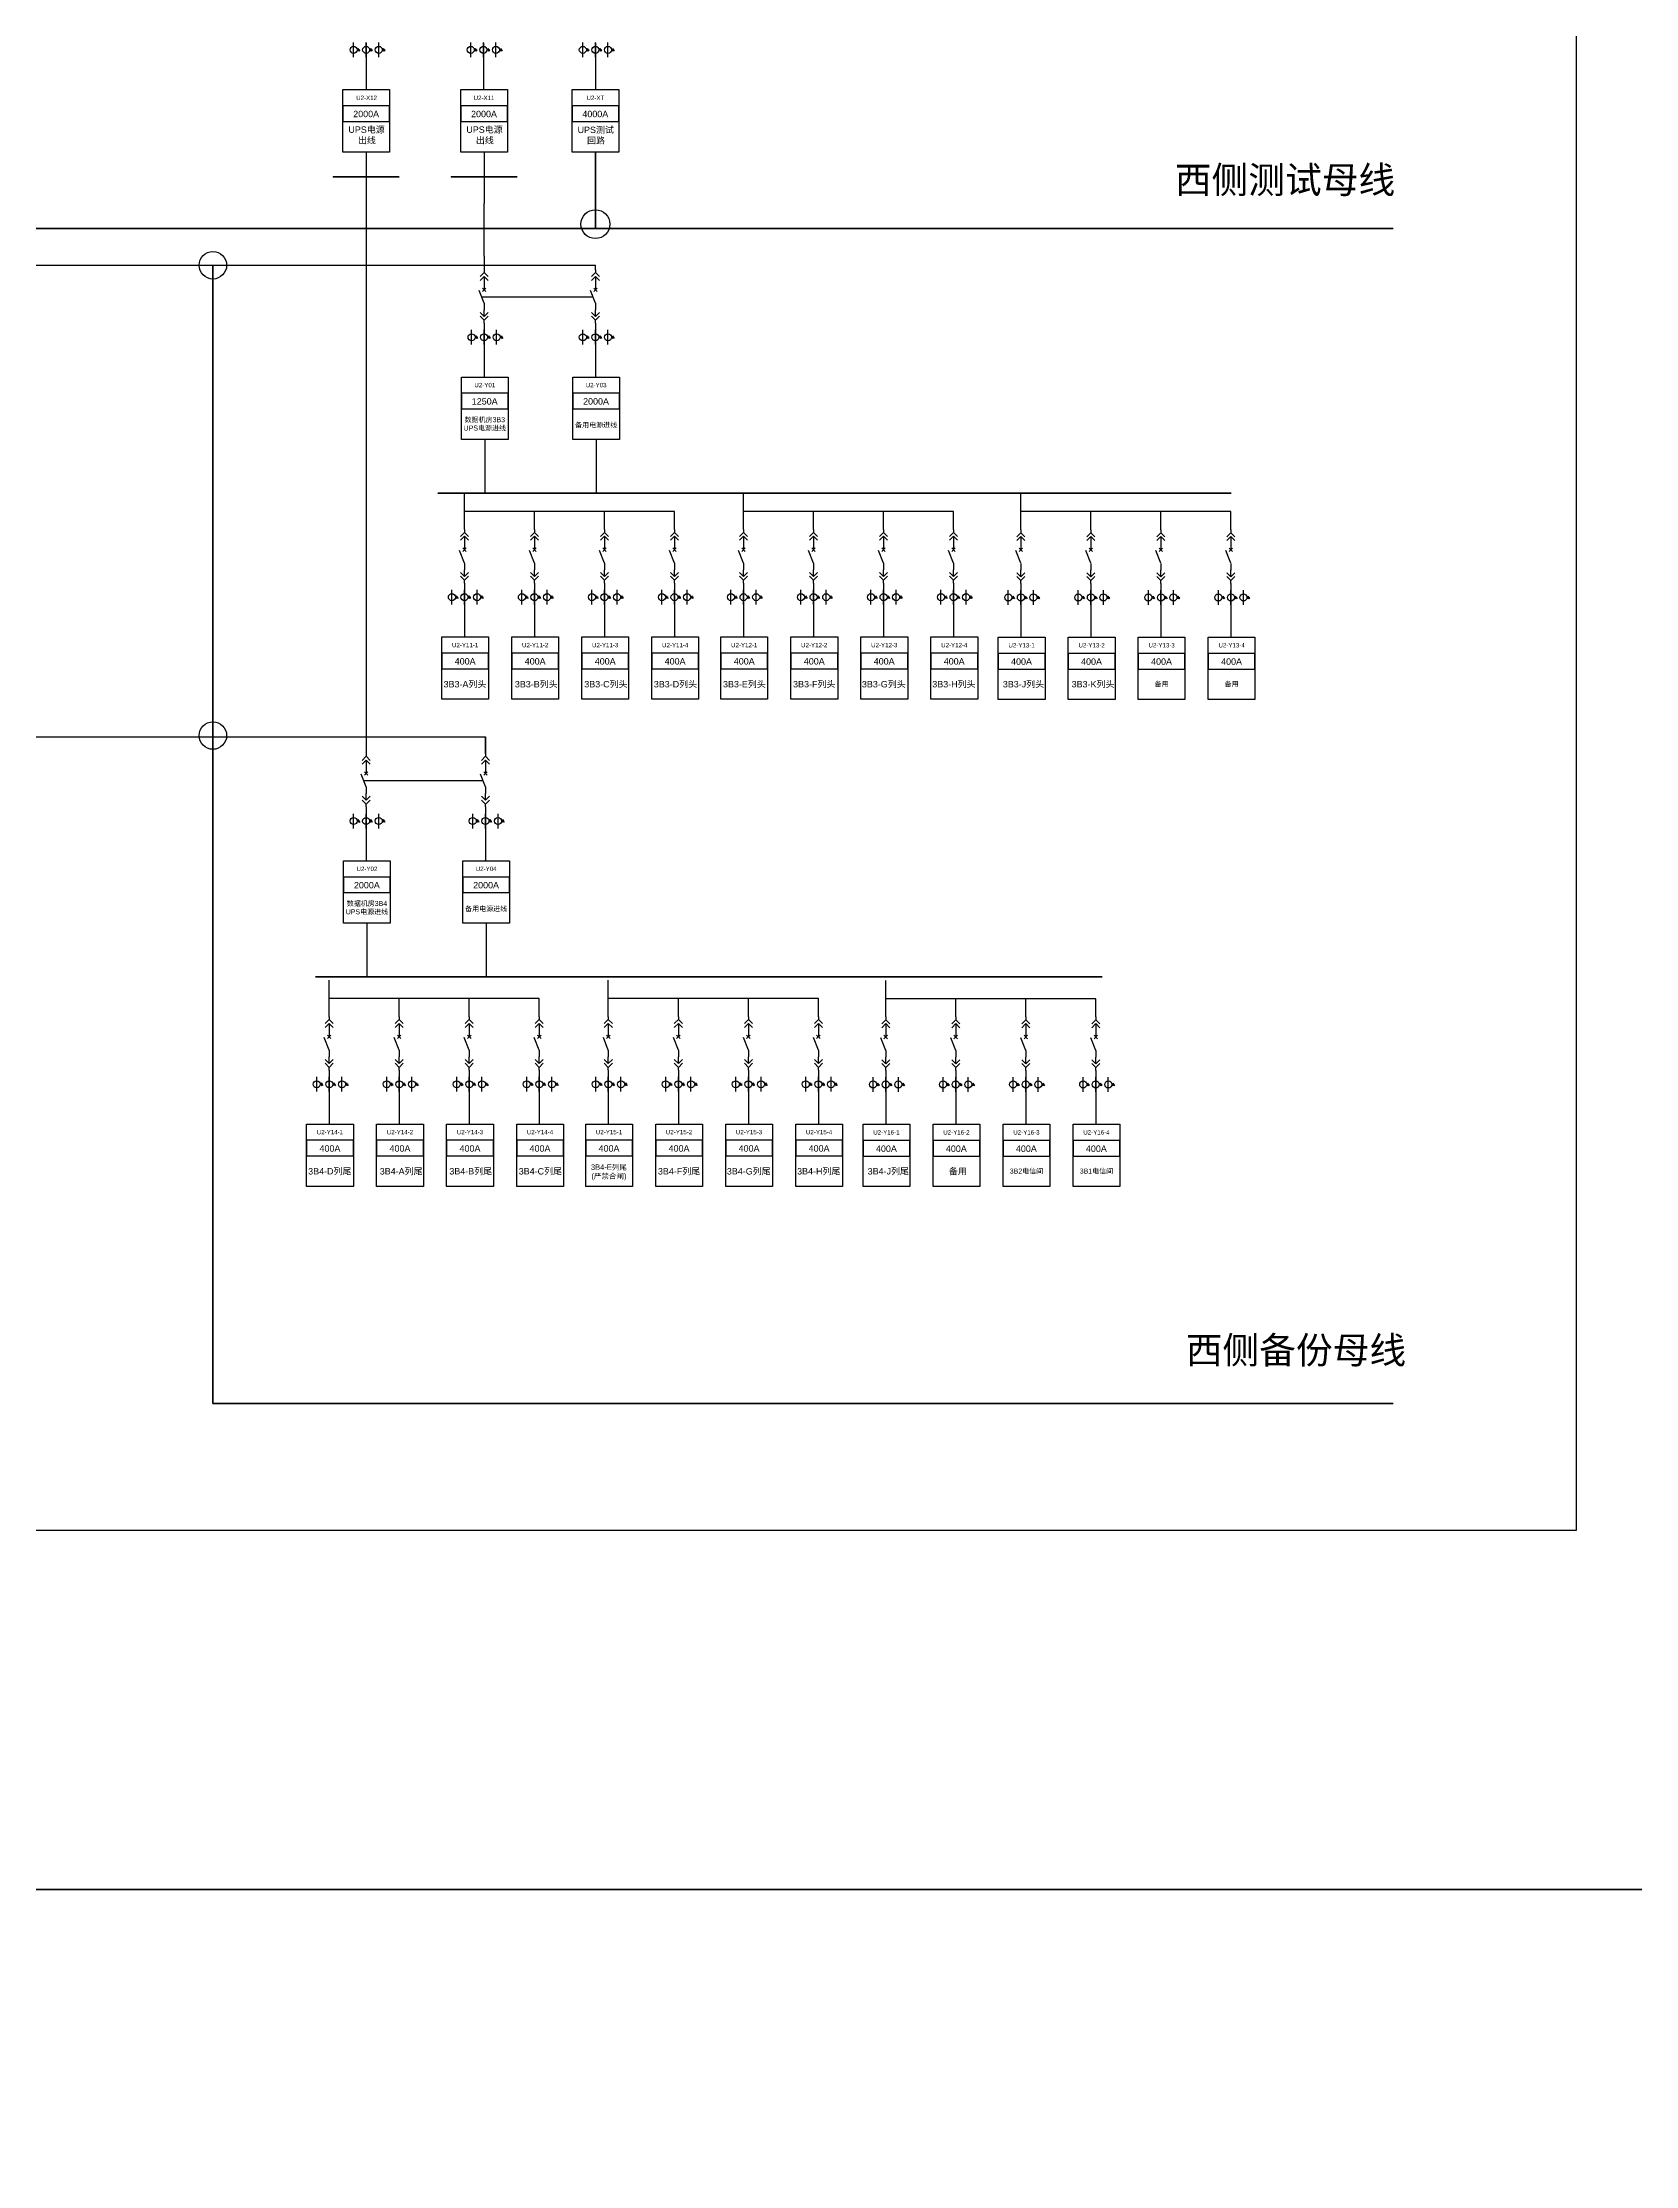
# Model space of a CAD drawing. Header units: millimetres. Extents: x -3460 to -460, y 6070 to 9130.
# Drawn here: x -1656.5 to -1479, y 6889.3 to 7125.8 of the extents above; entities that cross this region are included whole.
import ezdxf
from ezdxf.enums import TextEntityAlignment as Align

# ---------------------------------------------------------------- set-up
doc = ezdxf.new("R2010")
doc.units = ezdxf.units.MM
doc.header["$LTSCALE"] = 1000
doc.header["$MEASUREMENT"] = 0
doc.linetypes.add('HIDDEN', pattern=[0.375, 0.25, -0.125])
doc.styles.get("Standard").update_dxf_attribs({"font": 'arial.ttf'})

# ---------------------------------------------------------------- blocks, each defined once
blk = doc.blocks.new('A$C03DD39B5')
for p, q in [((417, 475), (283, 392)), ((417, 422), (283, 339)), ((350, 333), (350, 467))]:
    blk.add_line(p, q)
blk.add_lwpolyline([(700, 167), (0, 167)])
blk.add_circle((350, 167), 167)
blk = doc.blocks.new('DYDQAA05')
at = {"color": 0}
blk.add_lwpolyline([(0, 0), (0, -7)], dxfattribs=at)
blk = doc.blocks.new('DYDQAA03')
at = {"color": 0}
for points in [[(0, 0), (0, -1.5)], [(-2.1, -3.6), (0, -1.5)], [(-2.1, -5.6), (0, -3.5)], [(2.1, -3.6), (0, -1.5)], [(2.1, -5.6), (0, -3.5)], [(0, -3.5), (0, -7)]]:
    blk.add_lwpolyline(points, dxfattribs=at)
blk = doc.blocks.new('DYDQAA09')
at = {"color": 0}
blk.add_lwpolyline([(0, 0), (0, -3.5)], dxfattribs=at)
blk.add_lwpolyline([(0, 0), (0, -3.5)], dxfattribs=at)
blk.add_lwpolyline([(0, 0), (0, -3.5)], dxfattribs=at)
blk.add_lwpolyline([(0, 0), (0, -3.5)], dxfattribs=at)
blk.add_lwpolyline([(0, 0), (0, -3.5)], dxfattribs=at)
blk.add_lwpolyline([(0, 0), (0, -3.5)], dxfattribs=at)
blk.add_lwpolyline([(0, 0), (0, -3.5)], dxfattribs=at)
blk.add_lwpolyline([(0, 0), (0, -3.5)], dxfattribs=at)
blk.add_lwpolyline([(0, 0), (0, -3.5)], dxfattribs=at)
blk = doc.blocks.new('DYDQ0201')
at = {"color": 0}
for points in [[(0.9, -0.9), (-0.9, 0.9)], [(-0.9, -0.9), (0.9, 0.9)], [(0, -7), (-2.6, -0.4)]]:
    blk.add_lwpolyline(points, dxfattribs=at)
blk = doc.blocks.new('DYDQAA04')
at = {"color": 0}
for points in [[(0, -3.5), (0, 0)], [(-2.1, -1.4), (0, -3.5)], [(-2.1, -3.4), (0, -5.5)], [(2.1, -1.4), (0, -3.5)], [(2.1, -3.4), (0, -5.5)], [(0, -7), (0, -5.5)]]:
    blk.add_lwpolyline(points, dxfattribs=at)

msp = doc.modelspace()

# ---------------------------------------------------------------- linework, layer by layer
for p, q in [((-1620.4, 7125.75, -11960.61), (-1620.4, 7124.11, -11960.61)), ((-1607.34, 7125.75, -11960.61), (-1607.34, 7124.11, -11960.61)), ((-1594.86, 7125.75, -11960.61), (-1594.86, 7124.11, -11960.61)), ((-1620.4, 7124.11, -11960.61), (-1620.4, 7120.55, -11960.61)), ((-1607.34, 7124.11, -11960.61), (-1607.34, 7120.55, -11960.61)), ((-1594.86, 7124.11, -11960.61), (-1594.86, 7120.55, -11960.61)), ((-1620.4, 7113.59, -11960.61), (-1620.4, 7107.87, -11960.61)), ((-1607.26, 7113.59, -11992.1), (-1607.26, 7107.87, -11992.1)), ((-1620.4, 7107.87, -13343.89), (-1620.4, 7046.58, -13343.89)), ((-1607.26, 7101.97, -14728.2), (-1607.26, 7107.87, -13344.92)), ((-1607.26, 7093.73, -12526.98), (-1607.26, 7092.09, -12526.98)), ((-1607.26, 7092.09, -12526.98), (-1607.26, 7088.52, -12526.98)), ((-1607.18, 7081.57, -12558.47), (-1607.18, 7075.58, -12086.92)), ((-1609.45, 7071.52, -13470.2), (-1609.45, 7075.58, -12086.92)), ((-1578.36, 7071.52, -13470.2), (-1578.36, 7075.58, -12086.92)), ((-1547.46, 7071.49, -13470.2), (-1547.46, 7075.56, -12086.92)), ((-1601.65, 7073.55, -12086.92), (-1609.45, 7073.55, -12778.56)), ((-1601.65, 7071.52, -12086.92), (-1601.65, 7073.55, -12086.92)), ((-1593.85, 7073.55, -11395.29), (-1601.65, 7073.55, -12086.92)), ((-1593.85, 7071.52, -11395.29), (-1593.85, 7073.55, -11395.29)), ((-1586.05, 7073.55, -10703.65), (-1593.85, 7073.55, -11395.29)), ((-1586.05, 7071.52, -10703.65), (-1586.05, 7073.55, -10703.65)), ((-1570.56, 7073.55, -12086.92), (-1578.36, 7073.55, -12778.56)), ((-1570.56, 7071.52, -12086.92), (-1570.56, 7073.55, -12086.92)), ((-1562.76, 7073.55, -11395.29), (-1570.56, 7073.55, -12086.92)), ((-1562.76, 7071.52, -11395.29), (-1562.76, 7073.55, -11395.29)), ((-1554.96, 7073.55, -10703.65), (-1562.76, 7073.55, -11395.29)), ((-1554.96, 7071.52, -10703.65), (-1554.96, 7073.55, -10703.65)), ((-1539.66, 7073.53, -12086.92), (-1547.46, 7073.53, -12778.56)), ((-1539.66, 7071.49, -12086.92), (-1539.66, 7073.53, -12086.92)), ((-1531.86, 7073.53, -11395.29), (-1539.66, 7073.53, -12086.92)), ((-1531.86, 7071.49, -11395.29), (-1531.86, 7073.53, -11395.29)), ((-1524.06, 7073.53, -10703.65), (-1531.86, 7073.53, -11395.29)), ((-1524.06, 7071.49, -10703.65), (-1524.06, 7073.53, -10703.65)), ((-1609.45, 7064.77, -11268.99), (-1609.45, 7063.13, -11268.99)), ((-1609.45, 7063.13, -11268.99), (-1609.45, 7059.56, -11268.99)), ((-1601.65, 7064.77, -9885.71), (-1601.65, 7063.13, -9885.71)), ((-1601.65, 7063.13, -9885.71), (-1601.65, 7059.56, -9885.71)), ((-1593.85, 7064.77, -9194.07), (-1593.85, 7063.13, -9194.07)), ((-1593.85, 7063.13, -9194.07), (-1593.85, 7059.56, -9194.07)), ((-1586.05, 7064.77, -8502.43), (-1586.05, 7063.13, -8502.43)), ((-1586.05, 7063.13, -8502.43), (-1586.05, 7059.56, -8502.43)), ((-1578.36, 7064.77, -11268.99), (-1578.36, 7063.13, -11268.99)), ((-1578.36, 7063.13, -11268.99), (-1578.36, 7059.56, -11268.99)), ((-1570.56, 7064.77, -9885.71), (-1570.56, 7063.13, -9885.71)), ((-1570.56, 7063.13, -9885.71), (-1570.56, 7059.56, -9885.71)), ((-1562.76, 7064.77, -9194.07), (-1562.76, 7063.13, -9194.07)), ((-1562.76, 7063.13, -9194.07), (-1562.76, 7059.56, -9194.07)), ((-1554.96, 7064.77, -8502.43), (-1554.96, 7063.13, -8502.43)), ((-1554.96, 7063.13, -8502.43), (-1554.96, 7059.56, -8502.43)), ((-1547.46, 7064.74, -11268.99), (-1547.46, 7063.1, -11268.99)), ((-1547.46, 7063.1, -11268.99), (-1547.46, 7059.54, -11268.99)), ((-1539.66, 7064.74, -9885.71), (-1539.66, 7063.1, -9885.71)), ((-1539.66, 7063.1, -9885.71), (-1539.66, 7059.54, -9885.71)), ((-1531.86, 7064.74, -9194.07), (-1531.86, 7063.1, -9194.07)), ((-1531.86, 7063.1, -9194.07), (-1531.86, 7059.54, -9194.07)), ((-1524.06, 7064.74, -8502.43), (-1524.06, 7063.1, -8502.43)), ((-1524.06, 7063.1, -8502.43), (-1524.06, 7059.54, -8502.43)), ((-1620.4, 7039.83, -11142.68), (-1620.4, 7038.19, -11142.68)), ((-1620.4, 7038.19, -11142.68), (-1620.4, 7034.63, -11142.68)), ((-1620.31, 7027.67, -11174.16), (-1620.31, 7021.69, -10702.62)), ((-1624.51, 7017.25, -34906.23), (-1624.51, 7021.32, -33522.95)), ((-1593.42, 7017.25, -34906.23), (-1593.42, 7021.32, -33522.95)), ((-1562.52, 7017.22, -34906.23), (-1562.52, 7021.29, -33522.95)), ((-1616.71, 7019.28, -33522.95), (-1624.51, 7019.28, -34214.59)), ((-1616.71, 7017.25, -33522.95), (-1616.71, 7019.28, -33522.95)), ((-1608.91, 7019.28, -32831.31), (-1616.71, 7019.28, -33522.95)), ((-1608.91, 7017.25, -32831.31), (-1608.91, 7019.28, -32831.31)), ((-1601.11, 7019.28, -32139.68), (-1608.91, 7019.28, -32831.31)), ((-1601.11, 7017.25, -32139.68), (-1601.11, 7019.28, -32139.68)), ((-1585.62, 7019.28, -33522.95), (-1593.42, 7019.28, -34214.59)), ((-1585.62, 7017.25, -33522.95), (-1585.62, 7019.28, -33522.95)), ((-1577.82, 7019.28, -32831.31), (-1585.62, 7019.28, -33522.95)), ((-1577.82, 7017.25, -32831.31), (-1577.82, 7019.28, -32831.31)), ((-1570.02, 7019.28, -32139.68), (-1577.82, 7019.28, -32831.31)), ((-1570.02, 7017.25, -32139.68), (-1570.02, 7019.28, -32139.68)), ((-1554.72, 7019.26, -33522.95), (-1562.52, 7019.26, -34214.59)), ((-1554.72, 7017.22, -33522.95), (-1554.72, 7019.26, -33522.95)), ((-1546.92, 7019.26, -32831.31), (-1554.72, 7019.26, -33522.95)), ((-1546.92, 7017.22, -32831.31), (-1546.92, 7019.26, -32831.31)), ((-1539.12, 7019.26, -32139.68), (-1546.92, 7019.26, -32831.31)), ((-1539.12, 7017.22, -32139.68), (-1539.12, 7019.26, -32139.68)), ((-1624.51, 7010.5, -32705.01), (-1624.51, 7008.86, -32705.01)), ((-1624.51, 7008.86, -32705.01), (-1624.51, 7005.29, -32705.01)), ((-1616.71, 7010.5, -31321.74), (-1616.71, 7008.86, -31321.74)), ((-1616.71, 7008.86, -31321.74), (-1616.71, 7005.29, -31321.74)), ((-1608.91, 7010.5, -30630.1), (-1608.91, 7008.86, -30630.1)), ((-1608.91, 7008.86, -30630.1), (-1608.91, 7005.29, -30630.1)), ((-1601.11, 7010.5, -29938.46), (-1601.11, 7008.86, -29938.46)), ((-1601.11, 7008.86, -29938.46), (-1601.11, 7005.29, -29938.46)), ((-1593.42, 7010.5, -32705.01), (-1593.42, 7008.86, -32705.01)), ((-1593.42, 7008.86, -32705.01), (-1593.42, 7005.29, -32705.01)), ((-1585.62, 7010.5, -31321.74), (-1585.62, 7008.86, -31321.74)), ((-1585.62, 7008.86, -31321.74), (-1585.62, 7005.29, -31321.74)), ((-1577.82, 7010.5, -30630.1), (-1577.82, 7008.86, -30630.1)), ((-1577.82, 7008.86, -30630.1), (-1577.82, 7005.29, -30630.1)), ((-1570.02, 7010.5, -29938.46), (-1570.02, 7008.86, -29938.46)), ((-1570.02, 7008.86, -29938.46), (-1570.02, 7005.29, -29938.46)), ((-1562.52, 7010.48, -32705.01), (-1562.52, 7008.84, -32705.01)), ((-1562.52, 7008.84, -32705.01), (-1562.52, 7005.27, -32705.01)), ((-1554.72, 7010.48, -31321.74), (-1554.72, 7008.84, -31321.74)), ((-1554.72, 7008.84, -31321.74), (-1554.72, 7005.27, -31321.74)), ((-1546.92, 7010.48, -30630.1), (-1546.92, 7008.84, -30630.1)), ((-1546.92, 7008.84, -30630.1), (-1546.92, 7005.27, -30630.1)), ((-1539.12, 7010.48, -29938.46), (-1539.12, 7008.84, -29938.46)), ((-1539.12, 7008.84, -29938.46), (-1539.12, 7005.27, -29938.46))]:
    msp.add_line(p, q)
at = {"color": 1, "lineweight": 40}
for p, q in [((-1594.86, 7113.59, -11993.12), (-1594.86, 7105.06, -11993.12)), ((-1612.4, 7075.58, -12086.92), (-1524.04, 7075.58, -12086.92)), ((-1626.04, 7021.69, -12085.89), (-1538.41, 7021.69, -12085.89))]:
    msp.add_line(p, q, dxfattribs=at)
at = {"color": 1, "lineweight": 35}
msp.add_line((-1734.22, 7105.06, -2075.92), (-1505.97, 7105.06, -2075.92), dxfattribs=at)
at = {"color": 5, "lineweight": 30}
for p, q in [((-1734.21, 7100.97, -3788.77), (-1594.86, 7100.97, -14728.2)), ((-1747.33, 7048.42, -3866.76), (-1637.47, 7048.42, -25116.73)), ((-1637.47, 7048.42, -25116.73), (-1607.11, 7048.42, -13783.96))]:
    msp.add_line(p, q, dxfattribs=at)
at = {"color": 5, "lineweight": 35}
for q in [(-1637.47, 7100.97, -25116.73), (-1505.97, 6974.17, -786.45)]:
    msp.add_line((-1637.47, 6974.17, -25116.73), q, dxfattribs=at)
at = {"color": 5}
for p, q in [((-1594.86, 7100.48, -14728.2), (-1594.86, 7100.97, -14728.2)), ((-1594.86, 7093.73, -12526.98), (-1594.86, 7092.09, -12526.98)), ((-1594.86, 7092.09, -12526.98), (-1594.86, 7088.52, -12526.98)), ((-1594.78, 7081.57, -12558.47), (-1594.78, 7075.58, -12086.92)), ((-1607.11, 7039.83, -11582.74), (-1607.11, 7038.19, -11582.74)), ((-1607.11, 7038.19, -11582.74), (-1607.11, 7034.63, -11582.74)), ((-1607.03, 7027.67, -11614.23), (-1607.03, 7021.69, -11142.69))]:
    msp.add_line(p, q, dxfattribs=at)
at = {"linetype": 'HIDDEN', "ltscale": 2}
for p, q in [((-1607.54, 7097.46, -14728.2), (-1595.14, 7097.46, -14728.2)), ((-1620.67, 7043.56, -13783.96), (-1607.39, 7043.56, -13783.96))]:
    msp.add_line(p, q, dxfattribs=at)
at = {"color": 5, "lineweight": 40}
msp.add_line((-1607.11, 7046.58, -13783.96), (-1607.11, 7048.42, -13783.96), dxfattribs=at)
at = {"lineweight": 80, "ltscale": 0.001071}
for points in [[(-3460, 7310), (-460, 7310), (-460, 6920), (-3460, 6920)], [(-3460, 6920), (-460, 6920), (-460, 6470), (-3460, 6470)]]:
    msp.add_lwpolyline(points, close=True, dxfattribs=at)
at = {"color": 1, "lineweight": 30, "ltscale": 0.002916}
msp.add_lwpolyline([(-1830, 7281.47), (-1485.6, 7281.47), (-1485.6, 6960), (-1830, 6960)], close=True, dxfattribs=at)
for points, elevation in [([(-1623, 7120.55), (-1617.79, 7120.55), (-1617.79, 7113.59), (-1623, 7113.59)], -11960.61), ([(-1609.86, 7120.55), (-1604.65, 7120.55), (-1604.65, 7113.59), (-1609.86, 7113.59)], -11992.1), ([(-1623, 7116.99), (-1617.79, 7116.99), (-1617.79, 7118.73), (-1623, 7118.73)], -11960.61), ([(-1609.86, 7116.99), (-1604.65, 7116.99), (-1604.65, 7118.73), (-1609.86, 7118.73)], -11992.1), ([(-1609.78, 7088.52), (-1604.57, 7088.52), (-1604.57, 7081.57), (-1609.78, 7081.57)], -12558.47), ([(-1609.78, 7084.97), (-1604.57, 7084.97), (-1604.57, 7086.71), (-1609.78, 7086.71)], -12558.47), ([(-1611.97, 7059.56), (-1606.76, 7059.56), (-1606.76, 7052.61), (-1611.97, 7052.61)], -11300.47), ([(-1604.17, 7059.56), (-1598.96, 7059.56), (-1598.96, 7052.61), (-1604.17, 7052.61)], -9917.2), ([(-1596.37, 7059.56), (-1591.16, 7059.56), (-1591.16, 7052.61), (-1596.37, 7052.61)], -9225.56), ([(-1588.57, 7059.56), (-1583.36, 7059.56), (-1583.36, 7052.61), (-1588.57, 7052.61)], -8533.92), ([(-1580.88, 7059.56), (-1575.67, 7059.56), (-1575.67, 7052.61), (-1580.88, 7052.61)], -11300.47), ([(-1573.08, 7059.56), (-1567.87, 7059.56), (-1567.87, 7052.61), (-1573.08, 7052.61)], -9917.2), ([(-1565.28, 7059.56), (-1560.07, 7059.56), (-1560.07, 7052.61), (-1565.28, 7052.61)], -9225.56), ([(-1557.48, 7059.56), (-1552.27, 7059.56), (-1552.27, 7052.61), (-1557.48, 7052.61)], -8533.92), ([(-1549.98, 7059.54), (-1544.77, 7059.54), (-1544.77, 7052.58), (-1549.98, 7052.58)], -11300.47), ([(-1542.18, 7059.54), (-1536.97, 7059.54), (-1536.97, 7052.58), (-1542.18, 7052.58)], -9917.2), ([(-1534.38, 7059.54), (-1529.18, 7059.54), (-1529.18, 7052.58), (-1534.38, 7052.58)], -9225.56), ([(-1526.58, 7059.54), (-1521.38, 7059.54), (-1521.38, 7052.58), (-1526.58, 7052.58)], -8533.92), ([(-1611.97, 7056.01), (-1606.76, 7056.01), (-1606.76, 7057.74), (-1611.97, 7057.74)], -11300.47), ([(-1604.17, 7056.01), (-1598.96, 7056.01), (-1598.96, 7057.74), (-1604.17, 7057.74)], -9917.2), ([(-1596.37, 7056.01), (-1591.16, 7056.01), (-1591.16, 7057.74), (-1596.37, 7057.74)], -9225.56), ([(-1588.57, 7056.01), (-1583.36, 7056.01), (-1583.36, 7057.74), (-1588.57, 7057.74)], -8533.92), ([(-1580.88, 7056.01), (-1575.67, 7056.01), (-1575.67, 7057.74), (-1580.88, 7057.74)], -11300.47), ([(-1573.08, 7056.01), (-1567.87, 7056.01), (-1567.87, 7057.74), (-1573.08, 7057.74)], -9917.2), ([(-1565.28, 7056.01), (-1560.07, 7056.01), (-1560.07, 7057.74), (-1565.28, 7057.74)], -9225.56), ([(-1557.48, 7056.01), (-1552.27, 7056.01), (-1552.27, 7057.74), (-1557.48, 7057.74)], -8533.92), ([(-1549.98, 7055.98), (-1544.77, 7055.98), (-1544.77, 7057.72), (-1549.98, 7057.72)], -11300.47), ([(-1542.18, 7055.98), (-1536.97, 7055.98), (-1536.97, 7057.72), (-1542.18, 7057.72)], -9917.2), ([(-1534.38, 7055.98), (-1529.18, 7055.98), (-1529.18, 7057.72), (-1534.38, 7057.72)], -9225.56), ([(-1526.58, 7055.98), (-1521.38, 7055.98), (-1521.38, 7057.72), (-1526.58, 7057.72)], -8533.92), ([(-1622.92, 7034.63), (-1617.71, 7034.63), (-1617.71, 7027.67), (-1622.92, 7027.67)], -11174.16), ([(-1622.92, 7031.07), (-1617.71, 7031.07), (-1617.71, 7032.81), (-1622.92, 7032.81)], -11174.16), ([(-1627.03, 7005.29), (-1621.82, 7005.29), (-1621.82, 6998.34), (-1627.03, 6998.34)], -32736.5), ([(-1619.23, 7005.29), (-1614.02, 7005.29), (-1614.02, 6998.34), (-1619.23, 6998.34)], -31353.23), ([(-1611.43, 7005.29), (-1606.22, 7005.29), (-1606.22, 6998.34), (-1611.43, 6998.34)], -30661.59), ([(-1603.63, 7005.29), (-1598.42, 7005.29), (-1598.42, 6998.34), (-1603.63, 6998.34)], -29969.95), ([(-1595.94, 7005.29), (-1590.73, 7005.29), (-1590.73, 6998.34), (-1595.94, 6998.34)], -32736.5), ([(-1588.14, 7005.29), (-1582.93, 7005.29), (-1582.93, 6998.34), (-1588.14, 6998.34)], -31353.23), ([(-1580.34, 7005.29), (-1575.13, 7005.29), (-1575.13, 6998.34), (-1580.34, 6998.34)], -30661.59), ([(-1572.54, 7005.29), (-1567.33, 7005.29), (-1567.33, 6998.34), (-1572.54, 6998.34)], -29969.95), ([(-1565.04, 7005.27), (-1559.83, 7005.27), (-1559.83, 6998.32), (-1565.04, 6998.32)], -32736.5), ([(-1557.24, 7005.27), (-1552.03, 7005.27), (-1552.03, 6998.32), (-1557.24, 6998.32)], -31353.23), ([(-1549.44, 7005.27), (-1544.23, 7005.27), (-1544.23, 6998.32), (-1549.44, 6998.32)], -30661.59), ([(-1541.64, 7005.27), (-1536.43, 7005.27), (-1536.43, 6998.32), (-1541.64, 6998.32)], -29969.95), ([(-1627.03, 7001.74), (-1621.82, 7001.74), (-1621.82, 7003.48), (-1627.03, 7003.48)], -32736.5), ([(-1619.23, 7001.74), (-1614.02, 7001.74), (-1614.02, 7003.48), (-1619.23, 7003.48)], -31353.23), ([(-1611.43, 7001.74), (-1606.22, 7001.74), (-1606.22, 7003.48), (-1611.43, 7003.48)], -30661.59), ([(-1603.63, 7001.74), (-1598.42, 7001.74), (-1598.42, 7003.48), (-1603.63, 7003.48)], -29969.95), ([(-1595.94, 7001.74), (-1590.73, 7001.74), (-1590.73, 7003.48), (-1595.94, 7003.48)], -32736.5), ([(-1588.14, 7001.74), (-1582.93, 7001.74), (-1582.93, 7003.48), (-1588.14, 7003.48)], -31353.23), ([(-1580.34, 7001.74), (-1575.13, 7001.74), (-1575.13, 7003.48), (-1580.34, 7003.48)], -30661.59), ([(-1572.54, 7001.74), (-1567.33, 7001.74), (-1567.33, 7003.48), (-1572.54, 7003.48)], -29969.95), ([(-1565.04, 7001.72), (-1559.83, 7001.72), (-1559.83, 7003.45), (-1565.04, 7003.45)], -32736.5), ([(-1557.24, 7001.72), (-1552.03, 7001.72), (-1552.03, 7003.45), (-1557.24, 7003.45)], -31353.23), ([(-1549.44, 7001.72), (-1544.23, 7001.72), (-1544.23, 7003.45), (-1549.44, 7003.45)], -30661.59), ([(-1541.64, 7001.72), (-1536.43, 7001.72), (-1536.43, 7003.45), (-1541.64, 7003.45)], -29969.95)]:
    msp.add_lwpolyline(points, close=True, dxfattribs=dict(elevation=elevation))
at = {"color": 1, "elevation": -11993.12}
for points in [[(-1597.46, 7120.55), (-1592.25, 7120.55), (-1592.25, 7113.59), (-1597.46, 7113.59)], [(-1597.46, 7116.99), (-1592.25, 7116.99), (-1592.25, 7118.73), (-1597.46, 7118.73)]]:
    msp.add_lwpolyline(points, close=True, dxfattribs=at)
at = {"color": 1, "lineweight": 40, "ltscale": 100}
for points, elevation in [([(-1616.71, 7110.84), (-1624.08, 7110.84), (-1624.08, 7110.84)], -22461.63), ([(-1603.58, 7110.84), (-1610.94, 7110.84), (-1610.94, 7110.84)], -22493.12)]:
    msp.add_lwpolyline(points, dxfattribs=dict(at, elevation=elevation))
at = {"color": 5}
for points, elevation in [([(-1597.38, 7088.52), (-1592.17, 7088.52), (-1592.17, 7081.57), (-1597.38, 7081.57)], -12558.47), ([(-1597.38, 7084.97), (-1592.17, 7084.97), (-1592.17, 7086.71), (-1597.38, 7086.71)], -12558.47), ([(-1609.64, 7034.63), (-1604.43, 7034.63), (-1604.43, 7027.67), (-1609.64, 7027.67)], -11614.23), ([(-1609.64, 7031.07), (-1604.43, 7031.07), (-1604.43, 7032.81), (-1609.64, 7032.81)], -11614.23)]:
    msp.add_lwpolyline(points, close=True, dxfattribs=dict(at, elevation=elevation))
at = {"color": 1, "lineweight": 30}
msp.add_circle((-1594.86, 7105.55, -786.45), 1.61, dxfattribs=at)
at = {"color": 5, "lineweight": 30}
for centre in [(-1637.47, 7100.97, -11383.32), (-1637.47, 7048.57, -11383.32)]:
    msp.add_circle(centre, 1.53, dxfattribs=at)

# ---------------------------------------------------------------- block references
at = {"linetype": 'Continuous', "xscale": 0.002338875, "yscale": 0.002338875, "zscale": 0.002338875, "rotation": 270}
for p in [(-1622.19, 7125.79, -11960.61), (-1620.79, 7125.79, -11960.61), (-1619.38, 7125.79, -11960.61), (-1609.13, 7125.79, -11960.61), (-1607.73, 7125.79, -11960.61), (-1606.33, 7125.79, -11960.61), (-1596.65, 7125.79, -11960.61), (-1595.25, 7125.79, -11960.61), (-1593.85, 7125.79, -11960.61), (-1609.05, 7093.77, -12526.98), (-1607.65, 7093.77, -12526.98), (-1606.25, 7093.77, -12526.98), (-1611.24, 7064.81, -11268.99), (-1609.84, 7064.81, -11268.99), (-1608.43, 7064.81, -11268.99), (-1603.44, 7064.81, -9885.71), (-1602.04, 7064.81, -9885.71), (-1600.63, 7064.81, -9885.71), (-1595.64, 7064.81, -9194.07), (-1594.24, 7064.81, -9194.07), (-1592.83, 7064.81, -9194.07), (-1587.84, 7064.81, -8502.43), (-1586.44, 7064.81, -8502.43), (-1585.04, 7064.81, -8502.43), (-1580.15, 7064.81, -11268.99), (-1578.75, 7064.81, -11268.99), (-1577.34, 7064.81, -11268.99), (-1572.35, 7064.81, -9885.71), (-1570.95, 7064.81, -9885.71), (-1569.54, 7064.81, -9885.71), (-1564.55, 7064.81, -9194.07), (-1563.15, 7064.81, -9194.07), (-1561.75, 7064.81, -9194.07), (-1556.75, 7064.81, -8502.43), (-1555.35, 7064.81, -8502.43), (-1553.95, 7064.81, -8502.43), (-1549.25, 7064.78, -11268.99), (-1547.85, 7064.78, -11268.99), (-1546.45, 7064.78, -11268.99), (-1541.45, 7064.78, -9885.71), (-1540.05, 7064.78, -9885.71), (-1538.65, 7064.78, -9885.71), (-1533.65, 7064.78, -9194.07), (-1532.25, 7064.78, -9194.07), (-1530.85, 7064.78, -9194.07), (-1525.85, 7064.78, -8502.43), (-1524.45, 7064.78, -8502.43), (-1523.05, 7064.78, -8502.43), (-1622.19, 7039.87, -11142.68), (-1620.79, 7039.87, -11142.68), (-1619.38, 7039.87, -11142.68), (-1626.3, 7010.54, -32705.01), (-1624.9, 7010.54, -32705.01), (-1623.49, 7010.54, -32705.01), (-1618.5, 7010.54, -31321.74), (-1617.1, 7010.54, -31321.74), (-1615.69, 7010.54, -31321.74), (-1610.7, 7010.54, -30630.1), (-1609.3, 7010.54, -30630.1), (-1607.89, 7010.54, -30630.1), (-1602.9, 7010.54, -29938.46), (-1601.5, 7010.54, -29938.46), (-1600.09, 7010.54, -29938.46), (-1595.21, 7010.54, -32705.01), (-1593.81, 7010.54, -32705.01), (-1592.4, 7010.54, -32705.01), (-1587.41, 7010.54, -31321.74), (-1586.01, 7010.54, -31321.74), (-1584.6, 7010.54, -31321.74), (-1579.61, 7010.54, -30630.1), (-1578.21, 7010.54, -30630.1), (-1576.8, 7010.54, -30630.1), (-1571.81, 7010.54, -29938.46), (-1570.41, 7010.54, -29938.46), (-1569, 7010.54, -29938.46), (-1564.31, 7010.52, -32705.01), (-1562.91, 7010.52, -32705.01), (-1561.5, 7010.52, -32705.01), (-1556.51, 7010.52, -31321.74), (-1555.11, 7010.52, -31321.74), (-1553.71, 7010.52, -31321.74), (-1548.71, 7010.52, -30630.1), (-1547.31, 7010.52, -30630.1), (-1545.91, 7010.52, -30630.1), (-1540.91, 7010.52, -29938.46), (-1539.51, 7010.52, -29938.46), (-1538.11, 7010.52, -29938.46)]:
    msp.add_blockref('A$C03DD39B5', p, dxfattribs=at)
at = {"xscale": 0.2128954749704126, "yscale": 0.2128954749704126, "zscale": 0.2128954749704126}
for name, p in [('DYDQAA05', (-1607.26, 7101.97, -14728.2)), ('DYDQAA03', (-1607.26, 7100.48, -14728.2)), ('DYDQAA09', (-1607.26, 7098.99, -14728.2)), ('DYDQ0201', (-1607.26, 7098.24, -14728.2)), ('DYDQAA09', (-1607.26, 7096.75, -14728.2)), ('DYDQAA04', (-1607.26, 7096.01, -14728.2)), ('DYDQAA09', (-1607.26, 7094.52, -14728.2)), ('DYDQAA03', (-1609.45, 7071.52, -13470.2)), ('DYDQAA03', (-1601.65, 7071.52, -12086.92)), ('DYDQAA03', (-1593.85, 7071.52, -11395.29)), ('DYDQAA03', (-1586.05, 7071.52, -10703.65)), ('DYDQAA03', (-1578.36, 7071.52, -13470.2)), ('DYDQAA03', (-1570.56, 7071.52, -12086.92)), ('DYDQAA03', (-1562.76, 7071.52, -11395.29)), ('DYDQAA03', (-1554.96, 7071.52, -10703.65)), ('DYDQAA03', (-1547.46, 7071.49, -13470.2)), ('DYDQAA03', (-1539.66, 7071.49, -12086.92)), ('DYDQAA03', (-1531.86, 7071.49, -11395.29)), ('DYDQAA03', (-1524.06, 7071.49, -10703.65)), ('DYDQ0201', (-1609.45, 7069.28, -13470.2)), ('DYDQAA09', (-1609.45, 7070.03, -13470.2)), ('DYDQ0201', (-1601.65, 7069.28, -12086.92)), ('DYDQAA09', (-1601.65, 7070.03, -12086.92)), ('DYDQ0201', (-1593.85, 7069.28, -11395.29)), ('DYDQAA09', (-1593.85, 7070.03, -11395.29)), ('DYDQ0201', (-1586.05, 7069.28, -10703.65)), ('DYDQAA09', (-1586.05, 7070.03, -10703.65)), ('DYDQ0201', (-1578.36, 7069.28, -13470.2)), ('DYDQAA09', (-1578.36, 7070.03, -13470.2)), ('DYDQ0201', (-1570.56, 7069.28, -12086.92)), ('DYDQAA09', (-1570.56, 7070.03, -12086.92)), ('DYDQ0201', (-1562.76, 7069.28, -11395.29)), ('DYDQAA09', (-1562.76, 7070.03, -11395.29)), ('DYDQ0201', (-1554.96, 7069.28, -10703.65)), ('DYDQAA09', (-1554.96, 7070.03, -10703.65)), ('DYDQ0201', (-1547.46, 7069.26, -13470.2)), ('DYDQAA09', (-1547.46, 7070, -13470.2)), ('DYDQ0201', (-1539.66, 7069.26, -12086.92)), ('DYDQAA09', (-1539.66, 7070, -12086.92)), ('DYDQ0201', (-1531.86, 7069.26, -11395.29)), ('DYDQAA09', (-1531.86, 7070, -11395.29)), ('DYDQ0201', (-1524.06, 7069.26, -10703.65)), ('DYDQAA09', (-1524.06, 7070, -10703.65)), ('DYDQAA04', (-1609.45, 7067.04, -13470.2)), ('DYDQAA09', (-1609.45, 7067.79, -13470.2)), ('DYDQAA09', (-1609.45, 7065.55, -13470.2)), ('DYDQAA04', (-1601.65, 7067.04, -12086.92)), ('DYDQAA09', (-1601.65, 7067.79, -12086.92)), ('DYDQAA09', (-1601.65, 7065.55, -12086.92)), ('DYDQAA04', (-1593.85, 7067.04, -11395.29)), ('DYDQAA09', (-1593.85, 7067.79, -11395.29)), ('DYDQAA09', (-1593.85, 7065.55, -11395.29)), ('DYDQAA04', (-1586.05, 7067.04, -10703.65)), ('DYDQAA09', (-1586.05, 7067.79, -10703.65)), ('DYDQAA09', (-1586.05, 7065.55, -10703.65)), ('DYDQAA04', (-1578.36, 7067.04, -13470.2)), ('DYDQAA09', (-1578.36, 7067.79, -13470.2)), ('DYDQAA09', (-1578.36, 7065.55, -13470.2)), ('DYDQAA04', (-1570.56, 7067.04, -12086.92)), ('DYDQAA09', (-1570.56, 7067.79, -12086.92)), ('DYDQAA09', (-1570.56, 7065.55, -12086.92)), ('DYDQAA04', (-1562.76, 7067.04, -11395.29)), ('DYDQAA09', (-1562.76, 7067.79, -11395.29)), ('DYDQAA09', (-1562.76, 7065.55, -11395.29)), ('DYDQAA04', (-1554.96, 7067.04, -10703.65)), ('DYDQAA09', (-1554.96, 7067.79, -10703.65)), ('DYDQAA09', (-1554.96, 7065.55, -10703.65)), ('DYDQAA04', (-1547.46, 7067.02, -13470.2)), ('DYDQAA09', (-1547.46, 7067.76, -13470.2)), ('DYDQAA09', (-1547.46, 7065.53, -13470.2)), ('DYDQAA04', (-1539.66, 7067.02, -12086.92)), ('DYDQAA09', (-1539.66, 7067.76, -12086.92)), ('DYDQAA09', (-1539.66, 7065.53, -12086.92)), ('DYDQAA04', (-1531.86, 7067.02, -11395.29)), ('DYDQAA09', (-1531.86, 7067.76, -11395.29)), ('DYDQAA09', (-1531.86, 7065.53, -11395.29)), ('DYDQAA04', (-1524.06, 7067.02, -10703.65)), ('DYDQAA09', (-1524.06, 7067.76, -10703.65)), ('DYDQAA09', (-1524.06, 7065.53, -10703.65)), ('DYDQAA03', (-1620.4, 7046.58, -13343.89)), ('DYDQ0201', (-1620.4, 7044.35, -13343.89)), ('DYDQAA09', (-1620.4, 7045.09, -13343.89)), ('DYDQAA04', (-1620.4, 7042.11, -13343.89)), ('DYDQAA09', (-1620.4, 7042.86, -13343.89)), ('DYDQAA09', (-1620.4, 7040.62, -13343.89)), ('DYDQAA03', (-1624.51, 7017.25, -34906.23)), ('DYDQAA03', (-1616.71, 7017.25, -33522.95)), ('DYDQAA03', (-1608.91, 7017.25, -32831.31)), ('DYDQAA03', (-1601.11, 7017.25, -32139.68)), ('DYDQAA03', (-1593.42, 7017.25, -34906.23)), ('DYDQAA03', (-1585.62, 7017.25, -33522.95)), ('DYDQAA03', (-1577.82, 7017.25, -32831.31)), ('DYDQAA03', (-1570.02, 7017.25, -32139.68)), ('DYDQAA03', (-1562.52, 7017.22, -34906.23)), ('DYDQAA03', (-1554.72, 7017.22, -33522.95)), ('DYDQAA03', (-1546.92, 7017.22, -32831.31)), ('DYDQAA03', (-1539.12, 7017.22, -32139.68)), ('DYDQ0201', (-1624.51, 7015.01, -34906.23)), ('DYDQAA09', (-1624.51, 7015.76, -34906.23)), ('DYDQAA09', (-1624.51, 7013.52, -34906.23)), ('DYDQ0201', (-1616.71, 7015.01, -33522.95)), ('DYDQAA09', (-1616.71, 7015.76, -33522.95)), ('DYDQAA09', (-1616.71, 7013.52, -33522.95)), ('DYDQ0201', (-1608.91, 7015.01, -32831.31)), ('DYDQAA09', (-1608.91, 7015.76, -32831.31)), ('DYDQAA09', (-1608.91, 7013.52, -32831.31)), ('DYDQ0201', (-1601.11, 7015.01, -32139.68)), ('DYDQAA09', (-1601.11, 7015.76, -32139.68)), ('DYDQAA09', (-1601.11, 7013.52, -32139.68)), ('DYDQ0201', (-1593.42, 7015.01, -34906.23)), ('DYDQAA09', (-1593.42, 7015.76, -34906.23)), ('DYDQAA09', (-1593.42, 7013.52, -34906.23)), ('DYDQ0201', (-1585.62, 7015.01, -33522.95)), ('DYDQAA09', (-1585.62, 7015.76, -33522.95)), ('DYDQAA09', (-1585.62, 7013.52, -33522.95)), ('DYDQ0201', (-1577.82, 7015.01, -32831.31)), ('DYDQAA09', (-1577.82, 7015.76, -32831.31)), ('DYDQAA09', (-1577.82, 7013.52, -32831.31)), ('DYDQ0201', (-1570.02, 7015.01, -32139.68)), ('DYDQAA09', (-1570.02, 7015.76, -32139.68)), ('DYDQAA09', (-1570.02, 7013.52, -32139.68)), ('DYDQ0201', (-1562.52, 7014.99, -34906.23)), ('DYDQAA09', (-1562.52, 7015.73, -34906.23)), ('DYDQAA09', (-1562.52, 7013.5, -34906.23)), ('DYDQ0201', (-1554.72, 7014.99, -33522.95)), ('DYDQAA09', (-1554.72, 7015.73, -33522.95)), ('DYDQAA09', (-1554.72, 7013.5, -33522.95)), ('DYDQ0201', (-1546.92, 7014.99, -32831.31)), ('DYDQAA09', (-1546.92, 7015.73, -32831.31)), ('DYDQAA09', (-1546.92, 7013.5, -32831.31)), ('DYDQ0201', (-1539.12, 7014.99, -32139.68)), ('DYDQAA09', (-1539.12, 7015.73, -32139.68)), ('DYDQAA09', (-1539.12, 7013.5, -32139.68)), ('DYDQAA04', (-1624.51, 7012.78, -34906.23)), ('DYDQAA09', (-1624.51, 7011.29, -34906.23)), ('DYDQAA04', (-1616.71, 7012.78, -33522.95)), ('DYDQAA09', (-1616.71, 7011.29, -33522.95)), ('DYDQAA04', (-1608.91, 7012.78, -32831.31)), ('DYDQAA09', (-1608.91, 7011.29, -32831.31)), ('DYDQAA04', (-1601.11, 7012.78, -32139.68)), ('DYDQAA09', (-1601.11, 7011.29, -32139.68)), ('DYDQAA04', (-1593.42, 7012.78, -34906.23)), ('DYDQAA09', (-1593.42, 7011.29, -34906.23)), ('DYDQAA04', (-1585.62, 7012.78, -33522.95)), ('DYDQAA09', (-1585.62, 7011.29, -33522.95)), ('DYDQAA04', (-1577.82, 7012.78, -32831.31)), ('DYDQAA09', (-1577.82, 7011.29, -32831.31)), ('DYDQAA04', (-1570.02, 7012.78, -32139.68)), ('DYDQAA09', (-1570.02, 7011.29, -32139.68)), ('DYDQAA04', (-1562.52, 7012.75, -34906.23)), ('DYDQAA09', (-1562.52, 7011.26, -34906.23)), ('DYDQAA04', (-1554.72, 7012.75, -33522.95)), ('DYDQAA09', (-1554.72, 7011.26, -33522.95)), ('DYDQAA04', (-1546.92, 7012.75, -32831.31)), ('DYDQAA09', (-1546.92, 7011.26, -32831.31)), ('DYDQAA04', (-1539.12, 7012.75, -32139.68)), ('DYDQAA09', (-1539.12, 7011.26, -32139.68))]:
    msp.add_blockref(name, p, dxfattribs=at)
at = {"color": 5, "xscale": 0.2128954749704126, "yscale": 0.2128954749704126, "zscale": 0.2128954749704126}
for name, p in [('DYDQAA03', (-1594.86, 7100.48, -14728.2)), ('DYDQAA09', (-1594.86, 7098.99, -14728.2)), ('DYDQ0201', (-1594.86, 7098.24, -14728.2)), ('DYDQAA09', (-1594.86, 7096.75, -14728.2)), ('DYDQAA04', (-1594.86, 7096.01, -14728.2)), ('DYDQAA09', (-1594.86, 7094.52, -14728.2)), ('DYDQAA03', (-1607.11, 7046.58, -13783.96)), ('DYDQ0201', (-1607.11, 7044.35, -13783.96)), ('DYDQAA09', (-1607.11, 7045.09, -13783.96)), ('DYDQAA04', (-1607.11, 7042.11, -13783.96)), ('DYDQAA09', (-1607.11, 7042.86, -13783.96)), ('DYDQAA09', (-1607.11, 7040.62, -13783.96))]:
    msp.add_blockref(name, p, dxfattribs=at)
at = {"color": 5, "linetype": 'Continuous', "xscale": 0.002338875, "yscale": 0.002338875, "zscale": 0.002338875, "rotation": 270}
for p in [(-1596.65, 7093.77, -12526.98), (-1595.25, 7093.77, -12526.98), (-1593.85, 7093.77, -12526.98), (-1608.91, 7039.87, -11582.74), (-1607.5, 7039.87, -11582.74), (-1606.1, 7039.87, -11582.74)]:
    msp.add_blockref('A$C03DD39B5', p, dxfattribs=at)

# ---------------------------------------------------------------- texts
at = {"lineweight": 0}
for s, height, p in [('U2-X12', 0.49, (-1620.35, 7119.38, -11236.47)), ('U2-X11', 0.49, (-1607.27, 7119.38, -11267.95)), ('2000A', 0.713, (-1620.4, 7117.47, -13343.89)), ('2000A', 0.713, (-1607.27, 7117.47, -13375.38)), ('1250A', 0.713, (-1607.19, 7085.45, -13941.75)), ('400A', 0.713, (-1609.37, 7056.49, -12683.75)), ('400A', 0.713, (-1601.57, 7056.49, -11300.47)), ('400A', 0.713, (-1593.77, 7056.49, -10608.84)), ('400A', 0.713, (-1585.98, 7056.49, -9917.2)), ('400A', 0.713, (-1578.28, 7056.49, -12683.75)), ('400A', 0.713, (-1570.48, 7056.49, -11300.47)), ('400A', 0.713, (-1562.69, 7056.49, -10608.84)), ('400A', 0.713, (-1554.89, 7056.49, -9917.2)), ('400A', 0.713, (-1547.39, 7056.46, -12683.75)), ('400A', 0.713, (-1539.59, 7056.46, -11300.47)), ('400A', 0.713, (-1531.79, 7056.46, -10608.84)), ('400A', 0.713, (-1523.99, 7056.46, -9917.2)), ('3B3-A列头', 0.713, (-1609.39, 7053.94, -6871.61)), ('3B3-B列头', 0.713, (-1601.45, 7053.94, -6871.61)), ('3B3-C列头', 0.713, (-1593.69, 7053.94, -6871.61)), ('3B3-D列头', 0.713, (-1585.94, 7053.94, -6871.61)), ('3B3-E列头', 0.713, (-1578.26, 7053.94, -6871.61)), ('3B3-F列头', 0.713, (-1570.48, 7053.94, -6871.61)), ('3B3-G列头', 0.713, (-1562.73, 7053.94, -31353.23)), ('3B3-H列头', 0.713, (-1554.92, 7053.94, -31353.23)), ('3B3-J列头', 0.713, (-1547.17, 7053.94, -6871.61)), ('3B3-K列头', 0.713, (-1539.42, 7053.94, -6871.61)), ('2000A', 0.713, (-1620.32, 7031.55, -12557.44)), ('400A', 0.713, (-1624.43, 7002.22, -34119.78)), ('400A', 0.713, (-1616.63, 7002.22, -32736.5)), ('400A', 0.713, (-1608.83, 7002.22, -32044.86)), ('400A', 0.713, (-1601.03, 7002.22, -31353.23)), ('400A', 0.713, (-1593.34, 7002.22, -34119.78)), ('400A', 0.713, (-1585.54, 7002.22, -32736.5)), ('400A', 0.713, (-1577.74, 7002.22, -32044.86)), ('400A', 0.713, (-1569.94, 7002.22, -31353.23)), ('400A', 0.713, (-1562.44, 7002.19, -34119.78)), ('400A', 0.713, (-1554.65, 7002.19, -32736.5)), ('400A', 0.713, (-1546.85, 7002.19, -32044.86)), ('400A', 0.713, (-1539.05, 7002.19, -31353.23)), ('3B4-D列尾', 0.713, (-1624.45, 6999.67, -28307.63)), ('3B4-A列尾', 0.713, (-1616.5, 6999.67, -28307.63)), ('3B4-B列尾', 0.713, (-1608.75, 6999.67, -28307.63)), ('3B4-C列尾', 0.713, (-1600.99, 6999.67, -28307.63)), ('3B4-F列尾', 0.713, (-1585.54, 6999.67, -28307.63)), ('3B4-G列尾', 0.713, (-1577.78, 6999.67, -52789.26)), ('3B4-H列尾', 0.713, (-1569.98, 6999.67, -52789.26)), ('3B4-J列尾', 0.713, (-1562.23, 6999.67, -28307.63)), ('备用', 0.713, (-1554.48, 6999.67, -28307.63))]:
    msp.add_text(s, height=height, dxfattribs=at).set_placement(p, align=Align.CENTER)
at = {"color": 1, "lineweight": 0}
for s, height, p in [('U2-XT', 0.49, (-1594.86, 7119.38, -11268.98)), ('4000A', 0.713, (-1594.87, 7117.47, -13376.4))]:
    msp.add_text(s, height=height, dxfattribs=at).set_placement(p, align=Align.CENTER)
at = {"color": 5, "lineweight": 0}
for p in [(-1594.79, 7085.45, -13941.75), (-1607.04, 7031.55, -12997.51)]:
    msp.add_text('2000A', height=0.713, dxfattribs=at).set_placement(p, align=Align.CENTER)
at = {"width": 5.2091}
for s, insert, char_height, attachment_point in [('\\pi0.62243;UPS{\\fSimSun|b0|i0|c134|p2;电源\\P\\pi1.68468;出线}', (-1623, 7116.44, -14538.56), 0.7128, 1), ('\\pi0.62243;UPS{\\fSimSun|b0|i0|c134|p2;电源\\P\\pi1.68468;出线}', (-1609.86, 7116.44, -13281.59), 0.7128, 1), ('U2-Y01', (-1607.18, 7087.62, -12558.47), 0.49, 5), ('{\\fSimSun|b0|i0|c134|p2;\\H0.78125x;数据机房\\fArial|b0|i0|c0|p34;3B3 \\PUPS\\fSimSun|b0|i0|c134|p2;电源进线\\P}', (-1607.18, 7083.27, -12558.47), 0.7128, 5), ('U2-Y11-1', (-1609.37, 7058.65, -11300.47), 0.49, 5), ('U2-Y11-2', (-1601.57, 7058.65, -9917.2), 0.49, 5), ('U2-Y11-3', (-1593.77, 7058.65, -9225.56), 0.49, 5), ('U2-Y11-4', (-1585.97, 7058.65, -8533.92), 0.49, 5), ('U2-Y12-1', (-1578.28, 7058.65, -11300.47), 0.49, 5), ('U2-Y12-2', (-1570.48, 7058.65, -9917.2), 0.49, 5), ('U2-Y12-3', (-1562.68, 7058.65, -9225.56), 0.49, 5), ('U2-Y12-4', (-1554.88, 7058.65, -8533.92), 0.49, 5), ('U2-Y13-1', (-1547.38, 7058.63, -11300.47), 0.49, 5), ('U2-Y13-2', (-1539.58, 7058.63, -9917.2), 0.49, 5), ('U2-Y13-3', (-1531.78, 7058.63, -9225.56), 0.49, 5), ('U2-Y13-4', (-1523.98, 7058.63, -8533.92), 0.49, 5), ('{\\fSimSun|b0|i0|c134|p2;\\H0.78125x;备用\\P}', (-1531.78, 7054.28, -9225.56), 0.7128, 5), ('{\\fSimSun|b0|i0|c134|p2;\\H0.78125x;备用\\P}', (-1523.98, 7054.28, -8533.92), 0.7128, 5), ('U2-Y02', (-1620.31, 7033.72, -10703.64), 0.49, 5), ('{\\fSimSun|b0|i0|c134|p2;数据机房}3B4\\PUPS{\\fSimSun|b0|i0|c134|p2;电源进线}', (-1620.31, 7029.37, -12463.65), 0.5569, 5), ('U2-Y14-1', (-1624.43, 7004.39, -32736.5), 0.49, 5), ('U2-Y14-2', (-1616.63, 7004.39, -31353.23), 0.49, 5), ('U2-Y14-3', (-1608.83, 7004.39, -30661.59), 0.49, 5), ('U2-Y14-4', (-1601.03, 7004.39, -29969.95), 0.49, 5), ('U2-Y15-1\\P', (-1593.34, 7004.39, -32736.5), 0.49, 5), ('U2-Y15-2\\P', (-1585.54, 7004.39, -31353.23), 0.49, 5), ('U2-Y15-3\\P', (-1577.74, 7004.39, -30661.59), 0.49, 5), ('U2-Y15-4\\P', (-1569.94, 7004.39, -29969.95), 0.49, 5), ('U2-Y16-1\\P', (-1562.44, 7004.36, -32736.5), 0.49, 5), ('U2-Y16-2\\P', (-1554.64, 7004.36, -31353.23), 0.49, 5), ('U2-Y16-3\\P', (-1546.84, 7004.36, -30661.59), 0.49, 5), ('U2-Y16-4\\P', (-1539.04, 7004.36, -29969.95), 0.49, 5), ('{\\H0.78125x;3B2\\fSimSun|b0|i0|c134|p2;电信间}', (-1546.84, 7000.02, -30661.59), 0.7128, 5), ('{\\H0.78125x;3B1\\fSimSun|b0|i0|c134|p2;电信间}', (-1539.04, 7000.02, -29969.95), 0.7128, 5)]:
    msp.add_mtext(s, dxfattribs=dict(at, insert=insert, char_height=char_height, attachment_point=attachment_point))
at = {"color": 1, "attachment_point": 1}
for s, insert, char_height, width in [('\\pi0.62044;UPS{\\fSimSun|b0|i0|c134|p2;测试\\P\\pi1.67472;回路}', (-1597.46, 7116.41, -11993.12), 0.7128, 5.2091), ('西侧测试母线', (-1530.31, 7111.99, 42858.6), 3, 26.75)]:
    msp.add_mtext(s, dxfattribs=dict(at, insert=insert, char_height=char_height, width=width))
at = {"color": 5}
for s, insert, char_height, width, attachment_point in [('U2-Y03', (-1594.78, 7087.62, -12558.47), 0.49, 5.2091, 5), ('{\\fSimSun|b0|i0|c134|p2;\\H0.78125x;备用电源进线\\P}', (-1594.78, 7083.15, -12558.47), 0.7128, 5.2091, 5), ('U2-Y04', (-1607.03, 7033.72, -11614.23), 0.49, 5.2091, 5), ('{\\fSimSun|b0|i0|c134|p2;\\H0.78125x;备用电源进线\\P}', (-1607.03, 7029.25, -11614.23), 0.7128, 5.2091, 5), ('西侧备份母线', (-1529.09, 6981.6, 51429.41), 3, 29.75, 1)]:
    msp.add_mtext(s, dxfattribs=dict(at, insert=insert, char_height=char_height, width=width, attachment_point=attachment_point))
at = {"color": 7, "lineweight": 0, "insert": (-1593.35, 6999.9), "char_height": 0.6, "width": 4.7342, "attachment_point": 5}
msp.add_mtext('3B4-E列尾(严禁合闸)', dxfattribs=at)

doc.saveas('drawing.dxf')
